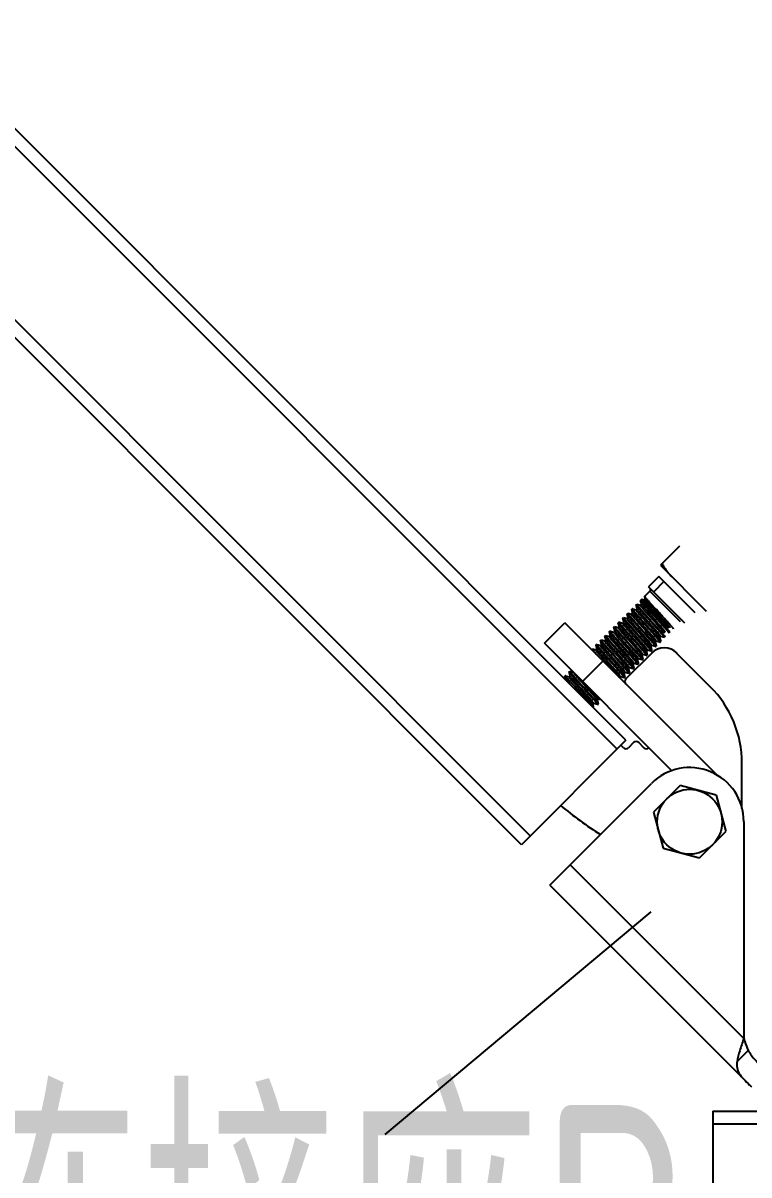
# Model space of a CAD drawing. Extents: x 1247970 to 1725648, y 860327 to 1277876.
# Drawn here: x 1329693 to 1330718, y 1200959 to 1202584 of the extents above; entities that cross this region are included whole.
import ezdxf

# ---------------------------------------------------------------- set-up
doc = ezdxf.new("R2010")
doc.units = 0
doc.header["$LTSCALE"] = 1000
doc.header["$MEASUREMENT"] = 0
doc.layers.get('0').update_dxf_attribs({"color": 254})
for name, color, linetype in [('ANNO-CTXT', 2, 'Continuous'), ('PUB_DIM', 254, 'Continuous'), ('TK', 4, 'Continuous')]:
    doc.layers.add(name, color=color, linetype=linetype)
doc.styles.add('HZ', font='tssdeng.shx', dxfattribs={"width": 0.7, "bigfont": 'hztxt.shx'})
doc.styles.get("Standard").update_dxf_attribs({"font": 'gbenor.shx', "bigfont": 'gbcbig.shx'})
doc.dimstyles.get("Standard").update_dxf_attribs({"dimtxt": 0.18, "dimasz": 0.18, "dimexe": 0.18, "dimexo": 0.0625, "dimgap": 0.09, "dimtad": 0, "dimtih": 1, "dimtoh": 1, "dimdec": 4, "dimzin": 0, "dimdsep": 46, "dimtxsty": 'Standard', "dimcen": 0.09, "dimadec": 0, "dimazin": 0, "dimtfac": 1, "dimtdec": 4, "dimtofl": 0, "dimtmove": 0, "dimatfit": 3, "dimfxl": 0, "dimtolj": 1, "dimtzin": 0, "dimarcsym": 0})

# ---------------------------------------------------------------- blocks, each defined once
blk = doc.blocks.new('A$C63786A89')
at = {"linetype": 'Continuous'}
for p, q in [((-2473, 8929.2), (-3929.3, 10385.4)), ((-2485.6, 8916.6), (-3941.9, 10372.8)), ((-2620.6, 8781.6), (-4076.9, 10237.8)), ((-2608, 8794.2), (-4064.3, 10250.4)), ((-2397.5, 9202.7), (-2424.5, 9175.7)), ((-2424.5, 9175.7), (-2359.7, 9110.9)), ((-2426.7, 9159.9), (-2441.1, 9145.5)), ((-2419.5, 9152.7), (-2433.9, 9138.3)), ((-2375.5, 9108.7), (-2426.7, 9159.9)), ((-2446.6, 9132), (-2439.2, 9139.4)), ((-2389.9, 9094.3), (-2441.1, 9145.5)), ((-2396, 9096.2), (-2439.2, 9139.4)), ((-2458.6, 9120), (-2457.8, 9120.8)), ((-2458.6, 9119.9), (-2458.6, 9120)), ((-2457.1, 9114.5), (-2458.6, 9119.9)), ((-2457.8, 9120.8), (-2452.4, 9119.3)), ((-2457.6, 9120.8), (-2457.8, 9120.8)), ((-2457.8, 9120.8), (-2457.8, 9120.8)), ((-2457.6, 9120.8), (-2452.4, 9119.4)), ((-2452.4, 9119.3), (-2450.8, 9120.9)), ((-2452.4, 9119.4), (-2450.9, 9120.9)), ((-2452.4, 9119.3), (-2452.4, 9119.4)), ((-2452.3, 9126.3), (-2450.8, 9127.8)), ((-2452.3, 9126.3), (-2452.3, 9126.3)), ((-2452.3, 9126.2), (-2452.3, 9126.3)), ((-2450.8, 9120.8), (-2452.3, 9126.2)), ((-2450.6, 9127.8), (-2450.8, 9127.8)), ((-2450.6, 9127.8), (-2447.2, 9126.9)), ((-2447.2, 9126.8), (-2445.7, 9128.4)), ((-2446.6, 9131.9), (-2446.6, 9132)), ((-2445.7, 9128.2), (-2446.6, 9131.9)), ((-2477.5, 9101.1), (-2476.7, 9101.9)), ((-2477.5, 9101), (-2477.5, 9101.1)), ((-2476, 9095.6), (-2477.5, 9101)), ((-2476.5, 9101.9), (-2476.7, 9101.9)), ((-2476.5, 9101.9), (-2471.3, 9100.5)), ((-2471.3, 9100.5), (-2469.8, 9102)), ((-2471.2, 9107.4), (-2470.4, 9108.2)), ((-2471.2, 9107.3), (-2471.2, 9107.4)), ((-2469.7, 9101.9), (-2471.2, 9107.3)), ((-2470.2, 9108.2), (-2470.4, 9108.2)), ((-2470.2, 9108.2), (-2465, 9106.8)), ((-2469.7, 9101.8), (-2469.7, 9101.9)), ((-2465, 9106.8), (-2463.5, 9108.3)), ((-2464.9, 9113.7), (-2464.1, 9114.5)), ((-2464.9, 9113.6), (-2464.9, 9113.7)), ((-2463.4, 9108.2), (-2464.9, 9113.6)), ((-2463.9, 9114.5), (-2464.1, 9114.5)), ((-2463.9, 9114.5), (-2458.7, 9113.1)), ((-2458.7, 9113.1), (-2457.2, 9114.6)), ((-2588.2, 9066), (-2559.4, 9094.8)), ((-2344, 8879.4), (-2559.4, 9094.8)), ((-2490.1, 9088.5), (-2489.3, 9089.3)), ((-2490.1, 9088.4), (-2490.1, 9088.5)), ((-2488.6, 9083), (-2490.1, 9088.4)), ((-2489.1, 9089.3), (-2489.3, 9089.3)), ((-2489.1, 9089.3), (-2483.9, 9087.9)), ((-2483.9, 9087.9), (-2482.4, 9089.4)), ((-2483.8, 9094.8), (-2483, 9095.6)), ((-2483.8, 9094.7), (-2483.8, 9094.8)), ((-2482.3, 9089.3), (-2483.8, 9094.7)), ((-2482.8, 9095.6), (-2483, 9095.6)), ((-2482.8, 9095.6), (-2477.6, 9094.2)), ((-2477.6, 9094.2), (-2476.1, 9095.7)), ((-2509, 9069.6), (-2508.2, 9070.4)), ((-2509, 9069.5), (-2509, 9069.6)), ((-2507.5, 9064.1), (-2509, 9069.5)), ((-2508, 9070.4), (-2508.2, 9070.4)), ((-2508, 9070.4), (-2502.8, 9069)), ((-2502.8, 9069), (-2501.2, 9070.5)), ((-2502.7, 9075.9), (-2501.9, 9076.7)), ((-2502.7, 9075.8), (-2502.7, 9075.9)), ((-2501.2, 9070.4), (-2502.7, 9075.8)), ((-2501.7, 9076.7), (-2501.9, 9076.7)), ((-2501.7, 9076.7), (-2496.5, 9075.3)), ((-2496.5, 9075.3), (-2495, 9076.8)), ((-2496.4, 9082.2), (-2495.6, 9083)), ((-2496.4, 9082.1), (-2496.4, 9082.2)), ((-2494.9, 9076.7), (-2496.4, 9082.1)), ((-2495.4, 9083), (-2495.6, 9083)), ((-2495.4, 9083), (-2490.2, 9081.6)), ((-2490.2, 9081.6), (-2488.7, 9083.1)), ((-2431.8, 9067.4), (-2430.3, 9062)), ((-2430.2, 9068.8), (-2431.7, 9067.3)), ((-2425, 9067.4), (-2430.2, 9068.8)), ((-2425.5, 9073.7), (-2424, 9068.3)), ((-2423.9, 9075.1), (-2425.4, 9073.6)), ((-2424.8, 9067.4), (-2424, 9068.2)), ((-2424, 9068.3), (-2424, 9068.2)), ((-2418.7, 9073.7), (-2423.9, 9075.1)), ((-2408.2, 8886), (-2588.2, 9066)), ((-2521.6, 9057), (-2520.8, 9057.8)), ((-2521.6, 9057), (-2521.6, 9057)), ((-2520.6, 9057.8), (-2520.8, 9057.8)), ((-2520.6, 9057.8), (-2515.4, 9056.4)), ((-2515.4, 9056.4), (-2513.8, 9057.9)), ((-2515.3, 9063.3), (-2514.5, 9064.1)), ((-2515.3, 9063.2), (-2515.3, 9063.3)), ((-2513.8, 9057.8), (-2515.3, 9063.2)), ((-2514.3, 9064.1), (-2514.5, 9064.1)), ((-2514.3, 9064.1), (-2509.1, 9062.7)), ((-2509.1, 9062.7), (-2507.5, 9064.2)), ((-2507.5, 9064), (-2507.5, 9064.1)), ((-2437, 9051.5), (-2473, 9015.6)), ((-2444.4, 9054.8), (-2442.9, 9049.4)), ((-2442.8, 9056.2), (-2444.3, 9054.7)), ((-2437.6, 9054.8), (-2442.8, 9056.2)), ((-2438.1, 9061.1), (-2436.6, 9055.7)), ((-2436.5, 9062.5), (-2438, 9061)), ((-2437.6, 9054.8), (-2437.4, 9054.8)), ((-2437.4, 9054.8), (-2436.6, 9055.6)), ((-2436.6, 9055.7), (-2436.6, 9055.6)), ((-2431.3, 9061.1), (-2436.5, 9062.5)), ((-2431.3, 9061.1), (-2431.1, 9061.1)), ((-2431.1, 9061.1), (-2430.3, 9061.9)), ((-2430.3, 9062), (-2430.3, 9061.9)), ((-2425, 9067.4), (-2424.8, 9067.4)), ((-2354, 9004.5), (-2401, 9051.5)), ((-2534.2, 9012), (-2505.4, 9040.8)), ((-2463.3, 9036), (-2461.8, 9030.5)), ((-2461.7, 9037.3), (-2463.2, 9035.8)), ((-2456.5, 9035.9), (-2461.7, 9037.3)), ((-2457, 9042.3), (-2457, 9042.4)), ((-2457, 9042.3), (-2455.5, 9036.8)), ((-2455.4, 9043.6), (-2456.9, 9042.1)), ((-2456.5, 9035.9), (-2456.3, 9035.9)), ((-2456.3, 9035.9), (-2455.5, 9036.7)), ((-2455.5, 9036.8), (-2455.5, 9036.7)), ((-2450.2, 9042.2), (-2455.4, 9043.6)), ((-2450.7, 9048.5), (-2449.2, 9043.1)), ((-2449.1, 9049.9), (-2450.6, 9048.4)), ((-2450.2, 9042.2), (-2450, 9042.2)), ((-2450, 9042.2), (-2449.2, 9043)), ((-2449.2, 9043.1), (-2449.2, 9043)), ((-2443.9, 9048.5), (-2449.1, 9049.9)), ((-2443.9, 9048.5), (-2443.7, 9048.5)), ((-2443.7, 9048.5), (-2442.9, 9049.3)), ((-2442.9, 9049.4), (-2442.9, 9049.3)), ((-2559.3, 9019.2), (-2559.4, 9019.1)), ((-2551.8, 9011.6), (-2559.4, 9019.1)), ((-2558, 9014.2), (-2559.4, 9019.1)), ((-2559.3, 9019.2), (-2558.6, 9020)), ((-2558.6, 9020), (-2558.4, 9020)), ((-2558.4, 9020), (-2553.2, 9018.6)), ((-2553.2, 9018.6), (-2551.6, 9020.1)), ((-2553.1, 9025.4), (-2553, 9025.5)), ((-2551.6, 9020), (-2553.1, 9025.4)), ((-2553, 9025.5), (-2552.3, 9026.3)), ((-2552.1, 9026.3), (-2552.3, 9026.3)), ((-2552.1, 9026.3), (-2547.3, 9025.1)), ((-2475.9, 9023.4), (-2474.4, 9017.9)), ((-2474.3, 9024.7), (-2475.8, 9023.2)), ((-2469.1, 9023.3), (-2474.3, 9024.7)), ((-2469.6, 9029.7), (-2468.1, 9024.2)), ((-2468, 9031), (-2469.5, 9029.5)), ((-2469.1, 9023.3), (-2468.9, 9023.3)), ((-2468.9, 9023.3), (-2468.1, 9024.1)), ((-2468.1, 9024.2), (-2468.1, 9024.1)), ((-2462.8, 9029.6), (-2468, 9031)), ((-2462.8, 9029.6), (-2462.6, 9029.6)), ((-2462.6, 9029.6), (-2461.8, 9030.4)), ((-2461.8, 9030.5), (-2461.8, 9030.4)), ((-2480.6, 9018.5), (-2481.9, 9017.2)), ((-2475.4, 9017), (-2480.6, 9018.4)), ((-2475.4, 9017), (-2475.2, 9017)), ((-2475.2, 9017), (-2474.4, 9017.8)), ((-2474.4, 9017.9), (-2474.4, 9017.8)), ((-2512.1, 8987), (-2513.6, 8985.4)), ((-2508.1, 8985.8), (-2512.1, 8986.9)), ((-2520, 8979.3), (-2519.1, 8976)), ((-2518.4, 8980.7), (-2519.9, 8979.1)), ((-2519.8, 8976), (-2519.1, 8976)), ((-2519.1, 8976), (-2519.1, 8976)), ((-2513.2, 8979.2), (-2518.4, 8980.6)), ((-2513.7, 8985.6), (-2512.2, 8980.1)), ((-2513, 8979.2), (-2512.2, 8980)), ((-2512.2, 8980), (-2512.2, 8980.1)), ((-2473, 8929.2), (-2620.6, 8781.6)), ((-2473, 8929.2), (-2620.6, 8781.6)), ((-2476.6, 8918.4), (-2480.2, 8922)), ((-2462.2, 8925.6), (-2469.4, 8918.4)), ((-2447.8, 8918.4), (-2455, 8925.6)), ((-2309.3, 8832.6), (-2309.3, 8896.5)), ((-2580.5, 8724.5), (-2437, 8868)), ((-2396.7, 8865.1), (-2434.2, 8827.7)), ((-2345.7, 8851.4), (-2396.7, 8865.1)), ((-2345.7, 8851.4), (-2332, 8800.3)), ((-2434.2, 8827.7), (-2420.5, 8776.6)), ((-2306.7, 8814), (-2306.7, 8508.3)), ((-2369.4, 8762.9), (-2332, 8800.3)), ((-2420.5, 8776.6), (-2369.4, 8762.9)), ((-2306.7, 8508.3), (-2551.7, 8753.3)), ((-2580.5, 8724.5), (-2295.8, 8439.8)), ((-2300.4, 8491.5), (-2316.2, 8475.6)), ((-2350.3, 8405.8), (-2350.3, 8195.6)), ((-2350.3, 8405.8), (-2247.8, 8405.8)), ((-2350.3, 8387.9), (-2247.8, 8387.9))]:
    blk.add_line(p, q, dxfattribs=at)
blk.add_circle((-2383.1, 8814), 45.8, dxfattribs=at)
for centre, radius, start, end in [((-2441.4, 9141.5), 3.05, 315, 45), ((-2419, 9033.6), 25.5, 45, 135), ((-2469.4, 9012), 5.09, 135, 225), ((-2462, 8896.5), 152.7, 0.0086, 45), ((-2458.6, 8922), 5.09, 45, 135), ((-2473, 8922), 5.09, 225, 315), ((-2444.2, 8922), 5.09, 225, 315), ((-2383.1, 8814), 76.4, 0, 135), ((-2238.2, 9227), 509, 230.0192, 237.8659)]:
    blk.add_arc(centre, radius, start, end, dxfattribs=at)
for points, knots in [([(-2422.1, 9178.1), (-2421.1, 9176.4), (-2417.1, 9169.8), (-2412.3, 9163.6), (-2408.3, 9159.5)], [0, 0, 0, 0, 0.251266, 1, 1, 1, 1]), ([(-2438.5, 9096.9), (-2441, 9099.6), (-2444.7, 9103.6), (-2449.3, 9108.7), (-2452.3, 9112.1), (-2454.8, 9114.9), (-2456.7, 9117.1), (-2457.9, 9118.7), (-2458.5, 9119.6), (-2458.6, 9119.9)], [0, 0, 0, 0, 0.364381, 0.5308, 0.678899, 0.803591, 0.900607, 0.966701, 1, 1, 1, 1]), ([(-2457.8, 9120.8), (-2457.8, 9120.7), (-2457.7, 9120.4), (-2457.4, 9120), (-2457, 9119.3), (-2456, 9118.1), (-2454.3, 9116.1), (-2451.9, 9113.3), (-2448.8, 9109.9), (-2445.4, 9106), (-2441.7, 9101.9), (-2439.1, 9099.1), (-2437.8, 9097.6)], [0, 0, 0, 0, 0.00868, 0.025879, 0.051887, 0.086569, 0.180747, 0.305089, 0.45505, 0.625126, 0.809034, 1, 1, 1, 1]), ([(-2419.2, 9080), (-2419.2, 9080.3), (-2419.8, 9081.1), (-2420.8, 9082.6), (-2422.5, 9084.5), (-2424.6, 9087), (-2427.2, 9090), (-2431.1, 9094.4), (-2435.3, 9099.1), (-2439.5, 9103.8), (-2442.5, 9107.2), (-2445.3, 9110.3), (-2447.7, 9113.1), (-2449.7, 9115.4), (-2451, 9117.1), (-2451.8, 9118.1), (-2452.1, 9118.7), (-2452.3, 9119), (-2452.4, 9119.3), (-2452.4, 9119.3)], [0, 0, 0, 0, 0.018431, 0.053472, 0.104134, 0.168694, 0.244894, 0.330055, 0.515024, 0.608298, 0.697696, 0.780063, 0.852494, 0.912444, 0.95783, 0.974565, 0.987157, 0.995562, 1, 1, 1, 1]), ([(-2432.2, 9103.2), (-2434.7, 9105.9), (-2438.4, 9109.9), (-2443, 9115), (-2446, 9118.4), (-2448.5, 9121.2), (-2450.4, 9123.4), (-2451.6, 9125), (-2452.2, 9125.8), (-2452.3, 9126.2)], [0, 0, 0, 0, 0.36438, 0.530796, 0.678891, 0.803581, 0.9006, 0.966696, 1, 1, 1, 1]), ([(-2450.8, 9127.8), (-2450.9, 9127.7), (-2450.8, 9127.4), (-2450.6, 9127.1), (-2450.2, 9126.4), (-2449.3, 9125.2), (-2447.7, 9123.2), (-2445.3, 9120.3), (-2442.3, 9116.8), (-2438.8, 9112.9), (-2435, 9108.7), (-2432.4, 9105.8), (-2431.1, 9104.3)], [0, 0, 0, 0, 0.007287, 0.022596, 0.046895, 0.080168, 0.172563, 0.296519, 0.44737, 0.619385, 0.805971, 1, 1, 1, 1]), ([(-2450.6, 9120.3), (-2450.6, 9120.4), (-2450.7, 9120.5), (-2450.8, 9120.7), (-2450.8, 9120.8)], [0, 0, 0, 0, 0.313787, 1, 1, 1, 1]), ([(-2417.6, 9081.4), (-2417.6, 9081.5), (-2417.6, 9081.7), (-2417.9, 9082.2), (-2418.6, 9083.2), (-2419.9, 9084.8), (-2421.7, 9087), (-2423.9, 9089.6), (-2426.5, 9092.5), (-2429.3, 9095.8), (-2433.4, 9100.3), (-2438.4, 9105.9), (-2443.8, 9111.9), (-2447.5, 9116.3), (-2449.6, 9118.9), (-2450.4, 9119.9), (-2450.6, 9120.3)], [0, 0, 0, 0, 0.003296, 0.010079, 0.03549, 0.076381, 0.131511, 0.19909, 0.276886, 0.362322, 0.452558, 0.635372, 0.801219, 0.928261, 0.971785, 1, 1, 1, 1]), ([(-2412.8, 9086.5), (-2413.1, 9087), (-2413.8, 9088), (-2416, 9090.8), (-2420, 9095.3), (-2425.6, 9101.6), (-2430.8, 9107.4), (-2435.1, 9112.2), (-2438.1, 9115.5), (-2440.7, 9118.5), (-2443, 9121.2), (-2444.9, 9123.4), (-2446.2, 9125), (-2446.9, 9126.1), (-2447.2, 9126.6), (-2447.3, 9126.8), (-2447.2, 9126.8)], [0, 0, 0, 0, 0.028348, 0.07231, 0.200737, 0.367922, 0.551326, 0.641466, 0.726551, 0.80379, 0.870677, 0.92508, 0.96531, 0.990227, 0.996843, 1, 1, 1, 1]), ([(-2426.3, 9109.1), (-2428.9, 9111.8), (-2432.6, 9115.8), (-2437.3, 9121), (-2440.3, 9124.3), (-2442.8, 9127.1), (-2444.7, 9129.3), (-2445.9, 9130.7), (-2446.4, 9131.5), (-2446.6, 9131.8), (-2446.6, 9131.9)], [0, 0, 0, 0, 0.368142, 0.535897, 0.684709, 0.809342, 0.905414, 0.969598, 0.989056, 1, 1, 1, 1]), ([(-2411, 9087.5), (-2411, 9087.5), (-2411, 9087.7), (-2411.2, 9088.1), (-2411.5, 9088.6), (-2412.3, 9089.6), (-2413.7, 9091.3), (-2415.7, 9093.7), (-2418.2, 9096.7), (-2421.1, 9099.9), (-2424.3, 9103.5), (-2428.8, 9108.5), (-2433.2, 9113.3), (-2437.3, 9118), (-2440, 9121), (-2442.2, 9123.6), (-2443.9, 9125.7), (-2445, 9127.1), (-2445.6, 9127.9), (-2445.7, 9128.2)], [0, 0, 0, 0, 0.003461, 0.010825, 0.022535, 0.038573, 0.083113, 0.142879, 0.21566, 0.298761, 0.389116, 0.483412, 0.670116, 0.755815, 0.832283, 0.896851, 0.947308, 0.981997, 1, 1, 1, 1]), ([(-2457.4, 9078), (-2459.9, 9080.7), (-2463.6, 9084.7), (-2468.2, 9089.8), (-2471.2, 9093.2), (-2473.7, 9096), (-2475.6, 9098.2), (-2476.8, 9099.8), (-2477.4, 9100.7), (-2477.5, 9101)], [0, 0, 0, 0, 0.364379, 0.530797, 0.678896, 0.80359, 0.900607, 0.966701, 1, 1, 1, 1]), ([(-2476.7, 9101.9), (-2476.7, 9101.9), (-2476.6, 9101.6), (-2476.4, 9101.2), (-2476, 9100.6), (-2475.1, 9099.4), (-2473.4, 9097.4), (-2471, 9094.6), (-2467.9, 9091.2), (-2464.4, 9087.3), (-2460.6, 9083.1), (-2458, 9080.2), (-2456.7, 9078.7)], [0, 0, 0, 0, 0.006598, 0.021624, 0.045781, 0.078987, 0.171384, 0.29546, 0.44651, 0.618781, 0.80566, 1, 1, 1, 1]), ([(-2438.3, 9061.7), (-2438.6, 9062.1), (-2439.3, 9063.1), (-2441.5, 9065.8), (-2445.2, 9070.1), (-2450.6, 9076.2), (-2455.6, 9081.7), (-2459.6, 9086.3), (-2462.5, 9089.5), (-2465.1, 9092.4), (-2467.3, 9095), (-2469, 9097.1), (-2470.3, 9098.7), (-2471, 9099.7), (-2471.3, 9100.2), (-2471.3, 9100.4), (-2471.3, 9100.5)], [0, 0, 0, 0, 0.029221, 0.073567, 0.201629, 0.367682, 0.550054, 0.639909, 0.724906, 0.802249, 0.869396, 0.924152, 0.964754, 0.989983, 0.99672, 1, 1, 1, 1]), ([(-2451.1, 9084.3), (-2453.6, 9087), (-2457.3, 9091), (-2461.9, 9096.1), (-2464.9, 9099.5), (-2467.4, 9102.3), (-2469.3, 9104.5), (-2470.5, 9106.1), (-2471.1, 9107), (-2471.2, 9107.3)], [0, 0, 0, 0, 0.364389, 0.530808, 0.678904, 0.803593, 0.90061, 0.966703, 1, 1, 1, 1]), ([(-2470.4, 9108.2), (-2470.4, 9108.2), (-2470.3, 9107.9), (-2470.1, 9107.5), (-2469.7, 9106.9), (-2468.8, 9105.7), (-2467.1, 9103.7), (-2464.7, 9100.9), (-2461.6, 9097.5), (-2458.1, 9093.6), (-2454.3, 9089.4), (-2451.7, 9086.5), (-2450.4, 9085)], [0, 0, 0, 0, 0.006599, 0.021626, 0.045783, 0.07899, 0.171389, 0.295471, 0.446525, 0.618791, 0.805663, 1, 1, 1, 1]), ([(-2436.5, 9062.5), (-2436.5, 9062.6), (-2436.5, 9062.8), (-2436.8, 9063.3), (-2437.6, 9064.4), (-2438.9, 9066.1), (-2440.8, 9068.4), (-2443.2, 9071.1), (-2445.9, 9074.2), (-2448.9, 9077.6), (-2453.1, 9082.3), (-2457.3, 9086.9), (-2461.3, 9091.4), (-2463.9, 9094.4), (-2466.1, 9097), (-2467.8, 9099.1), (-2469, 9100.6), (-2469.6, 9101.4), (-2469.7, 9101.8)], [0, 0, 0, 0, 0.003411, 0.010523, 0.037228, 0.080172, 0.137959, 0.208589, 0.289589, 0.378106, 0.47102, 0.656885, 0.743278, 0.821187, 0.887872, 0.941003, 0.97876, 1, 1, 1, 1]), ([(-2431.8, 9067.4), (-2431.8, 9067.8), (-2432.4, 9068.5), (-2433.5, 9070), (-2435.2, 9072), (-2437.3, 9074.6), (-2439.9, 9077.5), (-2443.9, 9082), (-2448.1, 9086.7), (-2452.4, 9091.5), (-2455.4, 9094.9), (-2458.2, 9098), (-2460.6, 9100.8), (-2462.5, 9103.1), (-2463.9, 9104.8), (-2464.7, 9106), (-2465, 9106.5), (-2465, 9106.7), (-2465, 9106.8)], [0, 0, 0, 0, 0.01868, 0.054279, 0.105765, 0.171349, 0.248696, 0.335028, 0.522011, 0.615926, 0.705601, 0.787809, 0.859594, 0.918386, 0.962109, 0.989307, 0.996546, 1, 1, 1, 1]), ([(-2444.8, 9090.6), (-2447.3, 9093.3), (-2451, 9097.3), (-2455.6, 9102.4), (-2458.6, 9105.8), (-2461.1, 9108.6), (-2463, 9110.8), (-2464.2, 9112.4), (-2464.8, 9113.3), (-2464.9, 9113.6)], [0, 0, 0, 0, 0.364381, 0.530796, 0.678894, 0.80359, 0.900609, 0.966703, 1, 1, 1, 1]), ([(-2464.1, 9114.5), (-2464.1, 9114.5), (-2464, 9114.2), (-2463.8, 9113.8), (-2463.4, 9113.2), (-2462.5, 9112), (-2460.8, 9110), (-2458.4, 9107.2), (-2455.3, 9103.8), (-2451.8, 9099.9), (-2448, 9095.7), (-2445.4, 9092.8), (-2444.1, 9091.3)], [0, 0, 0, 0, 0.006599, 0.021626, 0.045784, 0.078991, 0.171388, 0.295465, 0.44652, 0.61879, 0.805664, 1, 1, 1, 1]), ([(-2430.2, 9068.8), (-2430.2, 9068.9), (-2430.2, 9069.1), (-2430.5, 9069.6), (-2431.3, 9070.8), (-2432.7, 9072.5), (-2434.6, 9074.8), (-2437, 9077.6), (-2439.8, 9080.7), (-2442.8, 9084.1), (-2447.1, 9088.9), (-2451.3, 9093.6), (-2455.3, 9098.1), (-2457.9, 9101.1), (-2460, 9103.6), (-2461.7, 9105.6), (-2462.8, 9107.1), (-2463.3, 9107.9), (-2463.4, 9108.2)], [0, 0, 0, 0, 0.003453, 0.010691, 0.03788, 0.081592, 0.14037, 0.212137, 0.294327, 0.383985, 0.477885, 0.664851, 0.751185, 0.82854, 0.894141, 0.945652, 0.981282, 1, 1, 1, 1]), ([(-2425.5, 9073.7), (-2425.5, 9074.1), (-2426.1, 9074.8), (-2427.2, 9076.3), (-2428.9, 9078.3), (-2431, 9080.9), (-2433.6, 9083.8), (-2437.6, 9088.3), (-2441.8, 9093), (-2446.1, 9097.8), (-2449.1, 9101.2), (-2451.9, 9104.3), (-2454.3, 9107.1), (-2456.2, 9109.4), (-2457.6, 9111.1), (-2458.4, 9112.3), (-2458.7, 9112.8), (-2458.7, 9113), (-2458.7, 9113.1)], [0, 0, 0, 0, 0.01868, 0.054278, 0.105764, 0.171349, 0.248695, 0.335028, 0.522011, 0.615926, 0.705601, 0.787809, 0.859594, 0.918387, 0.96211, 0.989307, 0.996546, 1, 1, 1, 1]), ([(-2423.9, 9075.1), (-2423.9, 9075.2), (-2423.9, 9075.4), (-2424.2, 9075.9), (-2425, 9077.1), (-2426.4, 9078.8), (-2428.3, 9081.1), (-2430.7, 9083.9), (-2433.5, 9087), (-2436.5, 9090.4), (-2440.8, 9095.2), (-2445, 9099.9), (-2449, 9104.4), (-2451.6, 9107.3), (-2453.7, 9109.9), (-2455.4, 9111.9), (-2456.5, 9113.4), (-2457, 9114.2), (-2457.1, 9114.5)], [0, 0, 0, 0, 0.003453, 0.010691, 0.037881, 0.081592, 0.14037, 0.212138, 0.294327, 0.383985, 0.477885, 0.664852, 0.751185, 0.82854, 0.894141, 0.945651, 0.981282, 1, 1, 1, 1]), ([(-2412.2, 9080), (-2412.2, 9080), (-2412.3, 9080.3), (-2412.5, 9080.7), (-2412.9, 9081.3), (-2413.8, 9082.5), (-2415.5, 9084.5), (-2417.9, 9087.3), (-2421, 9090.7), (-2424.5, 9094.6), (-2428.3, 9098.8), (-2430.9, 9101.7), (-2432.2, 9103.2)], [0, 0, 0, 0, 0.006599, 0.021626, 0.045784, 0.078991, 0.171388, 0.295465, 0.446519, 0.61879, 0.805664, 1, 1, 1, 1]), ([(-2431.1, 9104.3), (-2428.6, 9101.6), (-2425, 9097.6), (-2420.5, 9092.4), (-2417.5, 9089.1), (-2415.1, 9086.2), (-2413.2, 9083.9), (-2412, 9082.3), (-2411.4, 9081.5), (-2411.3, 9081.1)], [0, 0, 0, 0, 0.362585, 0.528363, 0.676115, 0.800828, 0.898293, 0.965295, 1, 1, 1, 1]), ([(-2406.1, 9086.1), (-2406, 9086.2), (-2406.1, 9086.4), (-2406.4, 9086.8), (-2406.8, 9087.4), (-2407.4, 9088.2), (-2408.3, 9089.2), (-2409.7, 9090.9), (-2411.9, 9093.4), (-2415, 9096.8), (-2418.5, 9100.6), (-2422.3, 9104.8), (-2425, 9107.6), (-2426.3, 9109.1)], [0, 0, 0, 0, 0.006287, 0.021187, 0.045277, 0.078448, 0.120429, 0.17084, 0.294962, 0.446101, 0.618491, 0.80551, 1, 1, 1, 1]), ([(-2470, 9065.4), (-2472.5, 9068.1), (-2476.2, 9072.1), (-2480.8, 9077.2), (-2483.8, 9080.6), (-2486.3, 9083.4), (-2488.2, 9085.6), (-2489.3, 9087.2), (-2490, 9088.1), (-2490.1, 9088.4)], [0, 0, 0, 0, 0.364389, 0.530808, 0.678905, 0.803593, 0.900609, 0.966702, 1, 1, 1, 1]), ([(-2489.3, 9089.3), (-2489.3, 9089.3), (-2489.2, 9089), (-2489, 9088.6), (-2488.6, 9088), (-2487.7, 9086.8), (-2486, 9084.8), (-2483.6, 9082), (-2480.5, 9078.6), (-2477, 9074.7), (-2473.2, 9070.5), (-2470.6, 9067.6), (-2469.3, 9066.1)], [0, 0, 0, 0, 0.006599, 0.021626, 0.045782, 0.078989, 0.171387, 0.295468, 0.446521, 0.618788, 0.805663, 1, 1, 1, 1]), ([(-2450.8, 9048.8), (-2450.9, 9049.1), (-2451.6, 9050.1), (-2452.8, 9051.7), (-2454.6, 9053.8), (-2457.8, 9057.5), (-2462.6, 9062.9), (-2467.6, 9068.5), (-2471.8, 9073.1), (-2474.7, 9076.5), (-2477.4, 9079.5), (-2479.7, 9082.1), (-2481.5, 9084.4), (-2482.9, 9086), (-2483.6, 9087.1), (-2483.9, 9087.6), (-2483.9, 9087.8), (-2483.9, 9087.9)], [0, 0, 0, 0, 0.024173, 0.064372, 0.119353, 0.187267, 0.352243, 0.536827, 0.628608, 0.715817, 0.795456, 0.864788, 0.921444, 0.963514, 0.989667, 0.996638, 1, 1, 1, 1]), ([(-2463.7, 9071.7), (-2466.2, 9074.4), (-2469.9, 9078.4), (-2474.5, 9083.5), (-2477.5, 9086.9), (-2480, 9089.7), (-2481.9, 9091.9), (-2483.1, 9093.5), (-2483.7, 9094.4), (-2483.8, 9094.7)], [0, 0, 0, 0, 0.364384, 0.5308, 0.678898, 0.803592, 0.90061, 0.966703, 1, 1, 1, 1]), ([(-2483, 9095.6), (-2483, 9095.6), (-2482.9, 9095.3), (-2482.7, 9094.9), (-2482.3, 9094.3), (-2481.4, 9093.1), (-2479.7, 9091.1), (-2477.3, 9088.3), (-2474.2, 9084.9), (-2470.7, 9081), (-2466.9, 9076.8), (-2464.3, 9073.9), (-2463, 9072.4)], [0, 0, 0, 0, 0.006599, 0.021626, 0.045785, 0.078991, 0.171389, 0.295468, 0.446524, 0.618793, 0.805664, 1, 1, 1, 1]), ([(-2482.2, 9088.9), (-2482.2, 9089), (-2482.2, 9089.1), (-2482.3, 9089.2), (-2482.3, 9089.3)], [0, 0, 0, 0, 0.304527, 1, 1, 1, 1]), ([(-2449.1, 9049.9), (-2449.1, 9050), (-2449.1, 9050.2), (-2449.4, 9050.7), (-2450.1, 9051.8), (-2451.4, 9053.4), (-2453.2, 9055.6), (-2455.5, 9058.2), (-2458.1, 9061.2), (-2461, 9064.5), (-2465.1, 9069), (-2470.1, 9074.6), (-2475.5, 9080.7), (-2479.2, 9085), (-2481.3, 9087.6), (-2481.9, 9088.5), (-2482.2, 9088.9)], [0, 0, 0, 0, 0.003326, 0.010193, 0.035938, 0.077359, 0.133176, 0.201544, 0.28017, 0.366406, 0.457339, 0.640956, 0.806417, 0.931592, 0.973615, 1, 1, 1, 1]), ([(-2444.5, 9055.2), (-2444.7, 9055.6), (-2445.4, 9056.6), (-2447.5, 9059.2), (-2451.2, 9063.5), (-2456.6, 9069.5), (-2461.6, 9075.1), (-2465.7, 9079.7), (-2468.6, 9083), (-2471.2, 9085.9), (-2473.5, 9088.6), (-2475.3, 9090.7), (-2476.6, 9092.3), (-2477.3, 9093.4), (-2477.6, 9093.9), (-2477.6, 9094.1), (-2477.6, 9094.2)], [0, 0, 0, 0, 0.02672, 0.069018, 0.194536, 0.360069, 0.543539, 0.634344, 0.720433, 0.798907, 0.86713, 0.922821, 0.964145, 0.989828, 0.99668, 1, 1, 1, 1]), ([(-2442.8, 9056.2), (-2442.8, 9056.3), (-2442.8, 9056.5), (-2443.1, 9057), (-2443.8, 9058.1), (-2445.2, 9059.8), (-2447, 9062), (-2449.3, 9064.7), (-2452, 9067.7), (-2454.9, 9071), (-2459.1, 9075.7), (-2464.1, 9081.3), (-2468.9, 9086.6), (-2472.1, 9090.4), (-2473.9, 9092.5), (-2475.1, 9094.1), (-2475.8, 9095), (-2475.9, 9095.4)], [0, 0, 0, 0, 0.003368, 0.010354, 0.036572, 0.078742, 0.135528, 0.20501, 0.284805, 0.372166, 0.464077, 0.64881, 0.81371, 0.881483, 0.936251, 0.976167, 1, 1, 1, 1]), ([(-2431.1, 9061.1), (-2431.1, 9061.1), (-2431.2, 9061.4), (-2431.4, 9061.8), (-2431.8, 9062.4), (-2432.7, 9063.6), (-2434.4, 9065.6), (-2436.8, 9068.4), (-2439.9, 9071.8), (-2443.4, 9075.7), (-2447.2, 9079.9), (-2449.8, 9082.8), (-2451.1, 9084.3)], [0, 0, 0, 0, 0.006597, 0.021623, 0.045779, 0.078985, 0.171381, 0.295456, 0.44651, 0.618782, 0.805661, 1, 1, 1, 1]), ([(-2450.4, 9085), (-2447.9, 9082.3), (-2444.2, 9078.3), (-2439.6, 9073.2), (-2436.6, 9069.8), (-2434.1, 9067), (-2432.2, 9064.8), (-2431, 9063.2), (-2430.4, 9062.4), (-2430.3, 9062)], [0, 0, 0, 0, 0.364457, 0.530899, 0.679012, 0.803706, 0.900705, 0.966759, 1, 1, 1, 1]), ([(-2424.8, 9067.4), (-2424.8, 9067.4), (-2424.9, 9067.7), (-2425.1, 9068.1), (-2425.5, 9068.7), (-2426.4, 9069.9), (-2428.1, 9071.9), (-2430.5, 9074.7), (-2433.6, 9078.1), (-2437.1, 9082), (-2440.9, 9086.2), (-2443.5, 9089.1), (-2444.8, 9090.6)], [0, 0, 0, 0, 0.006599, 0.021626, 0.045783, 0.078991, 0.17139, 0.295472, 0.446528, 0.618793, 0.805664, 1, 1, 1, 1]), ([(-2444.1, 9091.3), (-2441.6, 9088.6), (-2437.9, 9084.6), (-2433.3, 9079.5), (-2430.3, 9076.1), (-2427.8, 9073.3), (-2425.9, 9071.1), (-2424.7, 9069.5), (-2424.1, 9068.7), (-2424, 9068.3)], [0, 0, 0, 0, 0.364466, 0.530913, 0.679023, 0.803712, 0.900708, 0.966761, 1, 1, 1, 1]), ([(-2418.5, 9073.7), (-2418.5, 9073.7), (-2418.6, 9074), (-2418.8, 9074.4), (-2419.2, 9075), (-2420.1, 9076.2), (-2421.8, 9078.2), (-2424.2, 9081), (-2427.3, 9084.4), (-2430.8, 9088.3), (-2434.6, 9092.5), (-2437.2, 9095.4), (-2438.5, 9096.9)], [0, 0, 0, 0, 0.006598, 0.021625, 0.04578, 0.078987, 0.171384, 0.295461, 0.446512, 0.618782, 0.805661, 1, 1, 1, 1]), ([(-2437.8, 9097.6), (-2435.3, 9094.9), (-2431.6, 9090.9), (-2427, 9085.8), (-2424, 9082.4), (-2421.5, 9079.6), (-2419.6, 9077.4), (-2418.4, 9075.8), (-2417.8, 9074.9), (-2417.7, 9074.6)], [0, 0, 0, 0, 0.36446, 0.530907, 0.67902, 0.803709, 0.900704, 0.966759, 1, 1, 1, 1]), ([(-2488.9, 9046.5), (-2491.4, 9049.2), (-2495.1, 9053.2), (-2499.7, 9058.3), (-2502.7, 9061.7), (-2505.1, 9064.5), (-2507.1, 9066.7), (-2508.2, 9068.3), (-2508.9, 9069.2), (-2509, 9069.5)], [0, 0, 0, 0, 0.364384, 0.530804, 0.678902, 0.803592, 0.900607, 0.966702, 1, 1, 1, 1]), ([(-2508.2, 9070.4), (-2508.2, 9070.4), (-2508.1, 9070.1), (-2507.9, 9069.7), (-2507.5, 9069.1), (-2506.6, 9067.9), (-2504.9, 9065.9), (-2502.5, 9063.1), (-2499.4, 9059.7), (-2495.9, 9055.8), (-2492.1, 9051.6), (-2489.5, 9048.7), (-2488.1, 9047.3)], [0, 0, 0, 0, 0.006599, 0.021625, 0.045781, 0.078988, 0.171385, 0.295464, 0.446516, 0.618785, 0.805662, 1, 1, 1, 1]), ([(-2469.6, 9029.7), (-2469.6, 9030), (-2470.2, 9030.7), (-2471.3, 9032.2), (-2472.9, 9034.2), (-2475.1, 9036.8), (-2477.7, 9039.7), (-2481.7, 9044.2), (-2485.9, 9048.9), (-2490.2, 9053.7), (-2493.2, 9057.1), (-2496, 9060.3), (-2498.4, 9063), (-2500.3, 9065.3), (-2501.7, 9067), (-2502.5, 9068.2), (-2502.8, 9068.7), (-2502.8, 9068.9), (-2502.8, 9069)], [0, 0, 0, 0, 0.01868, 0.054279, 0.105765, 0.171349, 0.248696, 0.335028, 0.522011, 0.615926, 0.705601, 0.787808, 0.859593, 0.918386, 0.962109, 0.989307, 0.996546, 1, 1, 1, 1]), ([(-2482.6, 9052.8), (-2485.1, 9055.5), (-2488.8, 9059.5), (-2493.4, 9064.6), (-2496.4, 9068), (-2498.8, 9070.8), (-2500.8, 9073), (-2501.9, 9074.6), (-2502.6, 9075.5), (-2502.7, 9075.8)], [0, 0, 0, 0, 0.364386, 0.530805, 0.678901, 0.803594, 0.900611, 0.966704, 1, 1, 1, 1]), ([(-2501.9, 9076.7), (-2501.9, 9076.7), (-2501.8, 9076.4), (-2501.6, 9076), (-2501.2, 9075.4), (-2500.3, 9074.2), (-2498.6, 9072.2), (-2496.2, 9069.4), (-2493.1, 9066), (-2489.6, 9062.1), (-2485.8, 9057.9), (-2483.2, 9055), (-2481.8, 9053.6)], [0, 0, 0, 0, 0.006599, 0.021626, 0.045784, 0.078991, 0.171389, 0.29547, 0.446525, 0.618793, 0.805664, 1, 1, 1, 1]), ([(-2468, 9031), (-2468, 9031.1), (-2468, 9031.3), (-2468.3, 9031.9), (-2469.1, 9033), (-2470.5, 9034.7), (-2472.4, 9037), (-2474.8, 9039.8), (-2477.6, 9042.9), (-2480.6, 9046.3), (-2484.8, 9051.1), (-2489.1, 9055.8), (-2493.1, 9060.3), (-2495.7, 9063.3), (-2497.8, 9065.8), (-2499.5, 9067.8), (-2500.6, 9069.3), (-2501.1, 9070.1), (-2501.2, 9070.4)], [0, 0, 0, 0, 0.003454, 0.01069, 0.03788, 0.081592, 0.14037, 0.212137, 0.294327, 0.383985, 0.477885, 0.664852, 0.751185, 0.82854, 0.894141, 0.945652, 0.981282, 1, 1, 1, 1]), ([(-2471, 9045.6), (-2472.4, 9047.1), (-2475.3, 9050.4), (-2479.6, 9055.2), (-2484, 9060.2), (-2488.1, 9064.7), (-2491.2, 9068.3), (-2493.2, 9070.7), (-2494.5, 9072.2), (-2495.4, 9073.3), (-2496.1, 9074.3), (-2496.4, 9074.8), (-2496.5, 9075.2), (-2496.5, 9075.3)], [0, 0, 0, 0, 0.158726, 0.329961, 0.501874, 0.662563, 0.800917, 0.858659, 0.907407, 0.946342, 0.974839, 0.992548, 1, 1, 1, 1]), ([(-2476.3, 9059.1), (-2478.8, 9061.8), (-2482.5, 9065.8), (-2487.1, 9070.9), (-2490.1, 9074.3), (-2492.5, 9077.1), (-2494.5, 9079.3), (-2495.6, 9080.9), (-2496.3, 9081.8), (-2496.4, 9082.1)], [0, 0, 0, 0, 0.364378, 0.530795, 0.678895, 0.803589, 0.900607, 0.966701, 1, 1, 1, 1]), ([(-2495.6, 9083), (-2495.6, 9083), (-2495.5, 9082.7), (-2495.3, 9082.3), (-2494.9, 9081.7), (-2494, 9080.5), (-2492.3, 9078.5), (-2489.9, 9075.7), (-2486.8, 9072.3), (-2483.3, 9068.4), (-2479.5, 9064.2), (-2476.9, 9061.3), (-2475.6, 9059.8)], [0, 0, 0, 0, 0.006598, 0.021624, 0.045781, 0.078987, 0.171383, 0.295458, 0.446509, 0.61878, 0.80566, 1, 1, 1, 1]), ([(-2469.4, 9047.2), (-2472.2, 9050.2), (-2476.3, 9054.9), (-2481.9, 9061.1), (-2485.8, 9065.5), (-2489.3, 9069.5), (-2491.8, 9072.4), (-2493.3, 9074.3), (-2494.1, 9075.3), (-2494.6, 9076.1), (-2494.9, 9076.5), (-2494.9, 9076.7)], [0, 0, 0, 0, 0.315652, 0.481067, 0.637651, 0.775532, 0.886036, 0.92879, 0.962295, 0.98609, 1, 1, 1, 1]), ([(-2457, 9042.4), (-2457.1, 9042.7), (-2457.7, 9043.5), (-2458.9, 9045.1), (-2460.6, 9047.2), (-2463.8, 9050.9), (-2468.6, 9056.2), (-2473.6, 9061.9), (-2477.8, 9066.6), (-2480.8, 9069.9), (-2483.5, 9073), (-2485.9, 9075.7), (-2487.8, 9078), (-2489.1, 9079.7), (-2489.9, 9080.8), (-2490.2, 9081.3), (-2490.2, 9081.5), (-2490.2, 9081.6)], [0, 0, 0, 0, 0.021586, 0.059632, 0.112982, 0.179814, 0.344197, 0.529911, 0.622691, 0.711053, 0.791891, 0.862368, 0.92002, 0.96286, 0.9895, 0.996595, 1, 1, 1, 1]), ([(-2488.4, 9082.5), (-2488.4, 9082.5), (-2488.5, 9082.7), (-2488.6, 9082.8), (-2488.6, 9083)], [0, 0, 0, 0, 0.316982, 1, 1, 1, 1]), ([(-2455.4, 9043.6), (-2455.4, 9043.7), (-2455.4, 9043.9), (-2455.7, 9044.4), (-2456.4, 9045.4), (-2457.6, 9047), (-2459.4, 9049.2), (-2461.6, 9051.7), (-2464.2, 9054.7), (-2467.1, 9057.9), (-2471.1, 9062.4), (-2476.1, 9068), (-2481.5, 9074), (-2485.3, 9078.4), (-2487.4, 9081), (-2488.1, 9082.1), (-2488.4, 9082.5)], [0, 0, 0, 0, 0.003285, 0.010037, 0.035326, 0.076021, 0.1309, 0.198187, 0.275678, 0.360819, 0.450797, 0.633314, 0.7993, 0.92703, 0.971108, 1, 1, 1, 1]), ([(-2443.7, 9048.5), (-2443.7, 9048.5), (-2443.8, 9048.8), (-2444, 9049.2), (-2444.4, 9049.8), (-2445.3, 9051), (-2447, 9053), (-2449.4, 9055.8), (-2452.5, 9059.2), (-2456, 9063.1), (-2459.8, 9067.3), (-2462.4, 9070.2), (-2463.7, 9071.7)], [0, 0, 0, 0, 0.006599, 0.021626, 0.045784, 0.078991, 0.171389, 0.29547, 0.446525, 0.618793, 0.805664, 1, 1, 1, 1]), ([(-2463, 9072.4), (-2460.5, 9069.7), (-2456.8, 9065.7), (-2452.2, 9060.6), (-2449.2, 9057.2), (-2446.7, 9054.4), (-2444.8, 9052.2), (-2443.6, 9050.6), (-2443, 9049.8), (-2442.9, 9049.4)], [0, 0, 0, 0, 0.364464, 0.53091, 0.679021, 0.803712, 0.900709, 0.966761, 1, 1, 1, 1]), ([(-2437.4, 9054.8), (-2437.4, 9054.8), (-2437.5, 9055.1), (-2437.7, 9055.5), (-2438.1, 9056.1), (-2439, 9057.3), (-2440.7, 9059.3), (-2443.1, 9062.1), (-2446.2, 9065.5), (-2449.7, 9069.4), (-2453.5, 9073.6), (-2456.1, 9076.5), (-2457.4, 9078)], [0, 0, 0, 0, 0.006599, 0.021625, 0.045781, 0.078988, 0.171386, 0.295465, 0.446518, 0.618786, 0.805663, 1, 1, 1, 1]), ([(-2456.7, 9078.7), (-2454.2, 9076), (-2450.5, 9072), (-2445.9, 9066.9), (-2442.9, 9063.5), (-2440.4, 9060.7), (-2438.5, 9058.5), (-2437.3, 9056.9), (-2436.7, 9056.1), (-2436.6, 9055.7)], [0, 0, 0, 0, 0.364462, 0.53091, 0.679022, 0.803711, 0.900705, 0.966759, 1, 1, 1, 1]), ([(-2520.8, 9057.8), (-2520.8, 9057.8), (-2520.7, 9057.5), (-2520.4, 9057), (-2519.9, 9056.3), (-2519.2, 9055.3), (-2518.2, 9054.1), (-2516.5, 9052.1), (-2515, 9050.5), (-2514, 9049.4)], [0, 0, 0, 0, 0.021666, 0.072748, 0.15515, 0.268368, 0.411224, 0.582145, 1, 1, 1, 1]), ([(-2482.7, 9018), (-2483.5, 9019.2), (-2485.9, 9022), (-2490.1, 9026.9), (-2495.5, 9033), (-2500.4, 9038.4), (-2504.3, 9042.8), (-2507, 9045.9), (-2509.5, 9048.7), (-2511.6, 9051.1), (-2513.3, 9053.2), (-2514.5, 9054.7), (-2515.1, 9055.7), (-2515.4, 9056.1), (-2515.4, 9056.3), (-2515.4, 9056.4)], [0, 0, 0, 0, 0.084185, 0.218091, 0.385276, 0.565061, 0.652706, 0.735182, 0.809919, 0.874592, 0.927202, 0.966148, 0.990336, 0.996808, 1, 1, 1, 1]), ([(-2495.2, 9040.2), (-2497.7, 9042.9), (-2501.4, 9046.9), (-2506, 9052), (-2509, 9055.4), (-2511.4, 9058.2), (-2513.4, 9060.4), (-2514.5, 9062), (-2515.2, 9062.9), (-2515.3, 9063.2)], [0, 0, 0, 0, 0.364379, 0.530793, 0.678892, 0.803588, 0.900607, 0.966702, 1, 1, 1, 1]), ([(-2514.5, 9064.1), (-2514.5, 9064.1), (-2514.4, 9063.8), (-2514.2, 9063.4), (-2513.8, 9062.8), (-2512.9, 9061.6), (-2511.2, 9059.6), (-2508.8, 9056.8), (-2505.7, 9053.4), (-2502.2, 9049.5), (-2498.4, 9045.3), (-2495.8, 9042.4), (-2494.4, 9041)], [0, 0, 0, 0, 0.006599, 0.021625, 0.045782, 0.078989, 0.171386, 0.295462, 0.446515, 0.618786, 0.805663, 1, 1, 1, 1]), ([(-2480.6, 9018.5), (-2480.6, 9018.5), (-2480.6, 9018.7), (-2480.9, 9019.2), (-2481.6, 9020.3), (-2482.9, 9022), (-2484.8, 9024.2), (-2487.1, 9026.8), (-2489.7, 9029.8), (-2492.7, 9033.1), (-2496.8, 9037.8), (-2501.9, 9043.4), (-2506.6, 9048.7), (-2509.8, 9052.5), (-2511.6, 9054.6), (-2512.9, 9056.2), (-2513.5, 9057.2), (-2513.7, 9057.5)], [0, 0, 0, 0, 0.003356, 0.01031, 0.036397, 0.078361, 0.13488, 0.204056, 0.283529, 0.37058, 0.462223, 0.64665, 0.811707, 0.879769, 0.934974, 0.975469, 1, 1, 1, 1]), ([(-2476.1, 9023.8), (-2476.3, 9024.2), (-2477.1, 9025.2), (-2479.2, 9027.9), (-2482.9, 9032.2), (-2488.3, 9038.3), (-2493.3, 9043.9), (-2497.4, 9048.4), (-2500.2, 9051.6), (-2502.8, 9054.6), (-2505, 9057.1), (-2506.8, 9059.3), (-2508.1, 9060.9), (-2508.8, 9061.9), (-2509.1, 9062.4), (-2509.1, 9062.6), (-2509.1, 9062.7)], [0, 0, 0, 0, 0.028545, 0.072339, 0.199717, 0.365632, 0.548301, 0.638412, 0.723703, 0.80135, 0.868787, 0.923795, 0.96459, 0.989941, 0.996709, 1, 1, 1, 1]), ([(-2474.3, 9024.7), (-2474.3, 9024.8), (-2474.3, 9025), (-2474.6, 9025.5), (-2475.3, 9026.6), (-2476.7, 9028.3), (-2478.6, 9030.6), (-2480.9, 9033.3), (-2483.6, 9036.4), (-2486.6, 9039.7), (-2490.8, 9044.4), (-2495.9, 9050), (-2500.6, 9055.4), (-2503.8, 9059.1), (-2505.5, 9061.2), (-2506.7, 9062.7), (-2507.3, 9063.6), (-2507.5, 9064)], [0, 0, 0, 0, 0.003399, 0.010476, 0.037047, 0.079778, 0.13729, 0.207604, 0.288273, 0.376472, 0.469111, 0.654667, 0.819135, 0.88612, 0.939701, 0.978051, 1, 1, 1, 1]), ([(-2462.6, 9029.6), (-2462.6, 9029.6), (-2462.7, 9029.9), (-2462.9, 9030.3), (-2463.3, 9030.9), (-2464.2, 9032.1), (-2465.9, 9034.1), (-2468.3, 9036.9), (-2471.4, 9040.3), (-2474.9, 9044.2), (-2478.7, 9048.4), (-2481.3, 9051.3), (-2482.6, 9052.8)], [0, 0, 0, 0, 0.006599, 0.021626, 0.045785, 0.078992, 0.171389, 0.295468, 0.446523, 0.618793, 0.805664, 1, 1, 1, 1]), ([(-2481.8, 9053.6), (-2480.9, 9052.5), (-2477.4, 9048.6), (-2473.8, 9044.7), (-2471.2, 9041.8)], [0, 0, 0, 0, 0.261902, 1, 1, 1, 1]), ([(-2465.7, 9047.4), (-2466.5, 9048.3), (-2470.1, 9052.2), (-2473.6, 9056.1), (-2476.3, 9059.1)], [0, 0, 0, 0, 0.233463, 1, 1, 1, 1]), ([(-2475.6, 9059.8), (-2473.1, 9057.1), (-2469.4, 9053.1), (-2464.8, 9048), (-2461.8, 9044.6), (-2459.3, 9041.8), (-2457.4, 9039.6), (-2456.2, 9038), (-2455.6, 9037.2), (-2455.5, 9036.8)], [0, 0, 0, 0, 0.364467, 0.530914, 0.679025, 0.803711, 0.900706, 0.96676, 1, 1, 1, 1]), ([(-2450, 9042.2), (-2450, 9042.2), (-2450.1, 9042.5), (-2450.3, 9042.9), (-2450.7, 9043.5), (-2451.6, 9044.7), (-2453.3, 9046.7), (-2455.7, 9049.5), (-2458.8, 9052.9), (-2462.3, 9056.8), (-2466.1, 9061), (-2468.7, 9063.9), (-2470, 9065.4)], [0, 0, 0, 0, 0.006598, 0.021624, 0.045781, 0.078987, 0.171383, 0.295458, 0.446509, 0.618781, 0.80566, 1, 1, 1, 1]), ([(-2469.3, 9066.1), (-2466.8, 9063.4), (-2463.1, 9059.4), (-2458.5, 9054.3), (-2455.5, 9050.9), (-2453, 9048.1), (-2451.1, 9045.9), (-2449.9, 9044.3), (-2449.3, 9043.5), (-2449.2, 9043.1)], [0, 0, 0, 0, 0.364457, 0.530901, 0.679015, 0.803708, 0.900705, 0.966759, 1, 1, 1, 1]), ([(-2444.4, 9054.8), (-2444.4, 9054.9), (-2444.4, 9055), (-2444.5, 9055.1), (-2444.5, 9055.2)], [0, 0, 0, 0, 0.194567, 1, 1, 1, 1]), ([(-2438.1, 9061.1), (-2438.1, 9061.2), (-2438.1, 9061.4), (-2438.2, 9061.5), (-2438.3, 9061.7)], [0, 0, 0, 0, 0.182637, 1, 1, 1, 1]), ([(-2475.2, 9017), (-2475.2, 9017), (-2475.2, 9017.3), (-2475.5, 9017.7), (-2475.9, 9018.3), (-2476.8, 9019.5), (-2478.5, 9021.5), (-2480.9, 9024.3), (-2484, 9027.7), (-2487.5, 9031.6), (-2491.3, 9035.8), (-2493.9, 9038.7), (-2495.2, 9040.2)], [0, 0, 0, 0, 0.006599, 0.021626, 0.045783, 0.07899, 0.171389, 0.295471, 0.446525, 0.61879, 0.805663, 1, 1, 1, 1]), ([(-2494.4, 9041), (-2491.9, 9038.2), (-2488.3, 9034.2), (-2483.7, 9029.1), (-2480.7, 9025.7), (-2478.2, 9022.9), (-2476.3, 9020.7), (-2475.1, 9019.1), (-2474.5, 9018.3), (-2474.4, 9017.9)], [0, 0, 0, 0, 0.364467, 0.530914, 0.679024, 0.803711, 0.900707, 0.96676, 1, 1, 1, 1]), ([(-2468.9, 9023.3), (-2468.9, 9023.3), (-2468.9, 9023.6), (-2469.2, 9024), (-2469.6, 9024.6), (-2470.5, 9025.8), (-2472.2, 9027.8), (-2474.6, 9030.6), (-2477.7, 9034), (-2481.2, 9037.9), (-2485, 9042.1), (-2487.6, 9045), (-2488.9, 9046.5)], [0, 0, 0, 0, 0.006598, 0.021624, 0.045781, 0.078987, 0.171384, 0.295459, 0.44651, 0.618781, 0.80566, 1, 1, 1, 1]), ([(-2488.1, 9047.3), (-2485.6, 9044.5), (-2482, 9040.5), (-2477.4, 9035.4), (-2474.4, 9032), (-2471.9, 9029.2), (-2470, 9027), (-2468.8, 9025.4), (-2468.2, 9024.6), (-2468.1, 9024.2)], [0, 0, 0, 0, 0.364457, 0.530904, 0.679017, 0.803709, 0.900704, 0.966759, 1, 1, 1, 1]), ([(-2471.2, 9041.8), (-2470, 9040.4), (-2467.7, 9037.9), (-2465.1, 9034.9), (-2463.5, 9032.9), (-2462.7, 9031.9), (-2462.1, 9031.1), (-2461.9, 9030.7), (-2461.8, 9030.5)], [0, 0, 0, 0, 0.386955, 0.692705, 0.809684, 0.900509, 0.964067, 1, 1, 1, 1]), ([(-2463.3, 9036), (-2463.3, 9036.1), (-2463.5, 9036.5), (-2464.2, 9037.6), (-2465.7, 9039.4), (-2468.1, 9042.3), (-2470, 9044.4), (-2471, 9045.6)], [0, 0, 0, 0, 0.039274, 0.105078, 0.314338, 0.617974, 1, 1, 1, 1]), ([(-2461.7, 9037.3), (-2461.6, 9037.4), (-2461.8, 9037.8), (-2462.1, 9038.3), (-2462.7, 9039.2), (-2463.6, 9040.3), (-2464.7, 9041.7), (-2466.7, 9044), (-2468.3, 9045.9), (-2469.4, 9047.2)], [0, 0, 0, 0, 0.022218, 0.074532, 0.158649, 0.273649, 0.417805, 0.588812, 1, 1, 1, 1]), ([(-2456.3, 9035.9), (-2456.2, 9036), (-2456.5, 9036.4), (-2456.8, 9037), (-2457.6, 9038), (-2458.7, 9039.3), (-2460.1, 9040.9), (-2462.4, 9043.7), (-2464.4, 9045.8), (-2465.7, 9047.4)], [0, 0, 0, 0, 0.020875, 0.072778, 0.156805, 0.27192, 0.416355, 0.587757, 1, 1, 1, 1]), ([(-2552.8, 9008.9), (-2553.6, 9010.1), (-2555.2, 9012.2), (-2557.2, 9015), (-2558.6, 9017.2), (-2559.2, 9018.5), (-2559.4, 9019.1)], [0, 0, 0, 0, 0.35475, 0.644699, 0.861172, 1, 1, 1, 1]), ([(-2551.8, 9011.6), (-2552.8, 9012.7), (-2554.2, 9014.3), (-2556, 9016.3), (-2556.9, 9017.5), (-2557.7, 9018.5), (-2558.2, 9019.2), (-2558.5, 9019.7), (-2558.6, 9020), (-2558.6, 9020)], [0, 0, 0, 0, 0.417873, 0.588778, 0.731623, 0.84485, 0.927253, 0.978335, 1, 1, 1, 1]), ([(-2533, 9002.4), (-2535.5, 9005.1), (-2539.2, 9009.1), (-2543.8, 9014.2), (-2546.8, 9017.6), (-2549.2, 9020.4), (-2551.2, 9022.7), (-2552.3, 9024.2), (-2553, 9025.1), (-2553.1, 9025.4)], [0, 0, 0, 0, 0.364385, 0.530801, 0.678898, 0.803593, 0.900611, 0.966703, 1, 1, 1, 1]), ([(-2552.3, 9026.3), (-2552.3, 9026.3), (-2552.2, 9026), (-2552, 9025.7), (-2551.6, 9025), (-2550.6, 9023.8), (-2549, 9021.8), (-2546.5, 9019), (-2543.5, 9015.6), (-2540, 9011.7), (-2536.2, 9007.5), (-2533.6, 9004.6), (-2532.2, 9003.2)], [0, 0, 0, 0, 0.006599, 0.021626, 0.045784, 0.078991, 0.171389, 0.295469, 0.446524, 0.618793, 0.805664, 1, 1, 1, 1]), ([(-2518.4, 8980.7), (-2518.3, 8980.7), (-2518.4, 8980.9), (-2518.7, 8981.5), (-2519.5, 8982.6), (-2520.9, 8984.3), (-2522.8, 8986.6), (-2525.2, 8989.4), (-2527.9, 8992.5), (-2531, 8995.9), (-2535.2, 9000.7), (-2539.5, 9005.4), (-2543.5, 9009.9), (-2546, 9012.9), (-2548.2, 9015.4), (-2549.9, 9017.4), (-2551, 9018.9), (-2551.5, 9019.7), (-2551.6, 9020)], [0, 0, 0, 0, 0.003453, 0.010691, 0.037881, 0.081592, 0.14037, 0.212138, 0.294327, 0.383985, 0.477885, 0.664851, 0.751185, 0.82854, 0.894141, 0.945652, 0.981282, 1, 1, 1, 1]), ([(-2513.9, 8986.1), (-2514.5, 8987.1), (-2516.6, 8989.6), (-2520.3, 8994), (-2525.4, 8999.7), (-2531, 9006), (-2536.6, 9012.2), (-2540.8, 9017), (-2543.6, 9020.2), (-2545.1, 9022.1), (-2546.2, 9023.5), (-2546.7, 9024.2), (-2546.8, 9024.6)], [0, 0, 0, 0, 0.069491, 0.189091, 0.344864, 0.518441, 0.689316, 0.837304, 0.897101, 0.944984, 0.979576, 1, 1, 1, 1]), ([(-2475.9, 9023.4), (-2475.9, 9023.4), (-2475.9, 9023.6), (-2476, 9023.7), (-2476.1, 9023.8)], [0, 0, 0, 0, 0.185678, 1, 1, 1, 1]), ([(-2520.2, 8979.8), (-2520.5, 8980.2), (-2521.2, 8981.2), (-2523.3, 8983.9), (-2527.1, 8988.2), (-2532.5, 8994.3), (-2537.5, 8999.8), (-2541.5, 9004.4), (-2544.4, 9007.6), (-2546.9, 9010.5), (-2549.1, 9013.1), (-2550.9, 9015.2), (-2552.2, 9016.8), (-2552.9, 9017.8), (-2553.2, 9018.3), (-2553.2, 9018.5), (-2553.2, 9018.6)], [0, 0, 0, 0, 0.029015, 0.073193, 0.201046, 0.367057, 0.54952, 0.639452, 0.72454, 0.801975, 0.869211, 0.924044, 0.964704, 0.989971, 0.996717, 1, 1, 1, 1]), ([(-2551.8, 9011.6), (-2550.8, 9010.5), (-2546.3, 9005.7), (-2541.8, 9000.9), (-2538.3, 8997.1)], [0, 0, 0, 0, 0.223731, 1, 1, 1, 1]), ([(-2512.2, 8980.1), (-2512.3, 8980.5), (-2512.9, 8981.3), (-2514.1, 8982.9), (-2516, 8985.1), (-2518.5, 8987.9), (-2521.5, 8991.3), (-2526.1, 8996.4), (-2529.7, 9000.4), (-2532.2, 9003.2)], [0, 0, 0, 0, 0.033241, 0.099295, 0.196291, 0.32098, 0.469094, 0.635539, 1, 1, 1, 1]), ([(-2519.9, 8996.8), (-2520.4, 8997.4), (-2522.5, 8999.8), (-2524.6, 9002.2), (-2526.3, 9004)], [0, 0, 0, 0, 0.235512, 1, 1, 1, 1]), ([(-2538.3, 8997.1), (-2535.9, 8994.6), (-2532.4, 8990.8), (-2527.9, 8986.1), (-2525, 8983), (-2522.7, 8980.4), (-2520.9, 8978.4), (-2519.8, 8977.1), (-2519.3, 8976.4), (-2519.1, 8976.1), (-2519.1, 8976)], [0, 0, 0, 0, 0.37043, 0.538559, 0.687482, 0.812003, 0.90768, 0.97105, 0.98988, 1, 1, 1, 1]), ([(-2533, 9002.4), (-2531.7, 9000.9), (-2529.1, 8998), (-2525.3, 8993.8), (-2521.8, 8990), (-2518.7, 8986.5), (-2516.3, 8983.7), (-2514.6, 8981.7), (-2513.7, 8980.5), (-2513.3, 8979.9), (-2513, 8979.5), (-2513, 8979.3), (-2513, 8979.2)], [0, 0, 0, 0, 0.194338, 0.381212, 0.553481, 0.704536, 0.828613, 0.92101, 0.954219, 0.978374, 0.993402, 1, 1, 1, 1]), ([(-2512.1, 8987), (-2512, 8987), (-2512.2, 8987.4), (-2512.5, 8987.9), (-2513.1, 8988.8), (-2514, 8989.9), (-2515.2, 8991.3), (-2517.1, 8993.7), (-2518.7, 8995.5), (-2519.9, 8996.8)], [0, 0, 0, 0, 0.022206, 0.074532, 0.158683, 0.27372, 0.417905, 0.588944, 1, 1, 1, 1]), ([(-2520, 8979.3), (-2520, 8979.3), (-2520, 8979.5), (-2520.1, 8979.6), (-2520.2, 8979.8)], [0, 0, 0, 0, 0.183551, 1, 1, 1, 1]), ([(-2513.7, 8985.6), (-2513.7, 8985.6), (-2513.7, 8985.8), (-2513.8, 8986), (-2513.9, 8986.1)], [0, 0, 0, 0, 0.181527, 1, 1, 1, 1]), ([(-2513, 8979.2), (-2513, 8979.2), (-2513.1, 8979.2), (-2513.1, 8979.2), (-2513.2, 8979.2)], [0, 0, 0, 0, 0.398964, 1, 1, 1, 1]), ([(-2306.7, 8508.3), (-2308.7, 8502.6), (-2312.4, 8491.8), (-2315.4, 8480.9), (-2316.2, 8475.6)], [0, 0, 0, 0, 0.53484, 1, 1, 1, 1]), ([(-2306.7, 8508.3), (-2306.2, 8506.8), (-2304.4, 8501.1), (-2302.4, 8495.5), (-2300.4, 8491.5)], [0, 0, 0, 0, 0.255061, 1, 1, 1, 1]), ([(-2300.4, 8491.5), (-2298, 8486.4), (-2290.1, 8477.1), (-2281.5, 8468.7), (-2276.9, 8464.1)], [0, 0, 0, 0, 0.46168, 1, 1, 1, 1]), ([(-2316.2, 8475.6), (-2316.7, 8472.8), (-2316.9, 8466.8), (-2313.3, 8458.2), (-2306.5, 8450.4), (-2301.3, 8445.3), (-2298.5, 8442.5)], [0, 0, 0, 0, 0.222359, 0.440545, 0.696247, 1, 1, 1, 1])]:
    blk.add_open_spline(points, degree=3, knots=knots, dxfattribs=at)
for points in [[(-2475.9, 9095.4), (-2476, 9095.4), (-2476, 9095.5), (-2476, 9095.6)], [(-2513.7, 9057.5), (-2513.8, 9057.6), (-2513.8, 9057.7), (-2513.8, 9057.8)], [(-2450.7, 9048.5), (-2450.7, 9048.6), (-2450.7, 9048.7), (-2450.8, 9048.8)]]:
    blk.add_open_spline(points, degree=3, dxfattribs=at)
at = {"layer": 'ANNO-CTXT', "style": 'HZ', "width": 0.7}
blk.add_text('抗震连接座B', height=400, dxfattribs=at).set_placement((-3995.2, 8014.6))
at = {"layer": 'PUB_DIM'}
blk.add_leader([(-2438, 8686.8), (-2813.3, 8373)], dimstyle='Standard', override={"dimgap": 20}, dxfattribs=at)

msp = doc.modelspace()

# ---------------------------------------------------------------- block references
at = {"layer": 'TK'}
msp.add_blockref('A$C63786A89', (1333017, 1192643.7, -355), dxfattribs=at)

doc.saveas('drawing.dxf')
